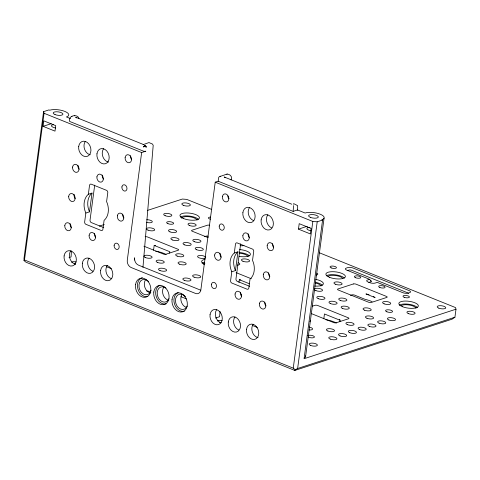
<?xml version="1.0" encoding="UTF-8"?>
<svg xmlns="http://www.w3.org/2000/svg" width="480" height="480" viewBox="0 0 480 480"><rect width="100%" height="100%" fill="white"/><g stroke="black" fill="none" stroke-linecap="round" stroke-linejoin="round"><path stroke-width="0.72" d="M71.418 250.956L71.082 256.92L69.036 257.586M74.424 198.06L74.592 195.078M297.648 210.264L297.654 205.656L293.712 203.634L293.376 204.198M142.962 267.408L153.204 145.344L152.49 144.072L148.974 142.572L143.112 144.66M220.038 311.496L219.606 316.704L215.514 318.036M231.084 179.904C232.674 176.664 230.166 174.36 227.118 174.024L219.216 176.778L218.658 177.576L218.16 181.218L215.226 182.178L200.862 289.818A5.898 4.464 71.9 0 1 195.57 293.46L131.118 267.51A5.898 4.464 71.9 0 1 127.284 260.202L141.648 152.556L145.8 151.206A1.968 0.69 7.6 0 1 143.058 150.99L69.63 121.434C67.83 115.59 77.274 113.472 78.954 118.338M70.572 118.614L66.426 116.946A10.806 3.786 7.6 0 0 64.782 111.39A10.806 3.786 7.6 0 0 49.704 110.214L48.948 109.908L43.572 111.66L24 258.348L24.042 260.616L26.04 262.242L294.816 370.434L452.106 319.164L454.926 317.226L456 309.198L455.52 307.578L319.398 252.786M24.042 260.616L24.48 259.962L44.052 113.274L43.572 111.66M43.074 126.336L43.806 120.864L55.728 125.664L54.996 131.136L43.074 126.336L51.15 123.708M85.842 213.03L84.66 221.898A1.968 1.488 71.9 0 0 85.938 224.334L101.142 230.454A1.968 1.488 71.9 0 0 102.906 229.242L104.088 220.374A15.522 11.748 71.9 0 0 106.59 201.618L107.772 192.75A1.968 1.488 71.9 0 0 106.494 190.314L91.296 184.194A1.968 1.488 71.9 0 0 89.532 185.412L88.344 194.28A15.522 11.748 71.9 0 0 85.842 213.03L89.508 211.836L92.01 193.086L88.344 194.28M94.71 185.118L90.036 220.146A1.968 1.488 71.9 0 0 91.314 222.582L103.752 227.592M134.316 260.028L134.61 257.814A5.898 4.464 71.9 0 0 138.444 265.122L200.82 290.232M153.552 250.218L154.188 245.43A15.522 5.436 7.6 0 1 155.64 245.61M169.632 253.086L169.812 251.718L154.188 245.43M231.786 271.776L230.604 280.644A1.968 1.488 71.9 0 0 231.876 283.08L247.08 289.2A1.968 1.488 71.9 0 0 248.844 287.988L250.026 279.12A15.522 11.748 71.9 0 0 252.528 260.364L253.71 251.496A1.968 1.488 71.9 0 0 252.438 249.06L237.234 242.94A1.968 1.488 71.9 0 0 235.47 244.152L234.288 253.02A15.522 11.748 71.9 0 0 231.786 271.776L235.446 270.582L237.948 251.826L234.288 253.02M240.648 243.864L235.974 278.892A1.968 1.488 71.9 0 0 237.252 281.328L249.69 286.332M238.956 282.432L239.322 279.696A15.522 5.436 7.6 0 1 240.774 279.876M218.16 181.218L293.106 211.386L293.604 205.614M298.47 229.14L299.202 223.668L311.118 228.462L310.392 233.94L298.47 229.14L307.218 226.29M454.926 317.226L297.636 368.49L295.248 369.78L293.25 368.148L312.822 221.46L215.226 182.178M297.636 368.49L317.208 221.802L322.584 220.05L304.08 358.71L456 309.198M305.562 356.862L324.06 218.202M323.814 318.756L324.45 313.968L340.074 320.256L339.894 321.624M226.902 174.402L227.118 174.024M74.526 115.842L74.736 115.5M294.816 370.434L295.248 369.78M99.306 226.122L104.274 224.502M147.576 210.39L182.364 199.05L186.75 199.392L211.752 209.46M204.528 236.628L205.926 236.172A1.968 0.69 7.6 0 1 208.23 236.244M293.106 211.386L297.498 209.952L305.1 213.012A10.806 3.786 7.6 0 1 320.178 214.188A10.806 3.786 7.6 0 1 321.822 219.744L322.584 220.05M369.624 279.324L367.548 279.996A3.93 1.374 7.6 0 0 367.44 281.676A11.43 4.002 7.6 0 0 369.666 282.63A3.93 1.374 7.6 0 0 375.15 283.056L377.226 282.378L402.762 292.662A3.93 1.374 7.6 0 0 407.514 293.25A12.936 4.53 7.6 0 0 409.716 292.614A3.93 1.374 7.6 0 0 409.116 290.592L353.172 268.074A3.93 1.374 7.6 0 0 348.426 267.48A12.936 4.53 7.6 0 0 346.224 268.122A3.93 1.374 7.6 0 0 346.824 270.144L369.624 279.324L371.196 281.106M368.826 282.432L370.902 281.76A1.962 0.684 7.7 0 0 370.596 280.746M312.336 306.186L315.054 305.304A1.968 0.69 7.6 0 1 317.79 305.52L348.198 317.754A1.968 0.69 7.6 0 1 348.498 318.768L336.282 322.746A1.968 0.69 7.6 0 1 333.54 322.53L311.43 313.632M350.466 295.374L351.864 294.918A1.968 0.69 7.6 0 1 354.606 295.128L365.22 299.4A15.522 5.436 7.6 0 1 372.024 301.668M71.514 116.55L72.012 116.418M220.038 176.334L220.536 176.202M312.822 221.46L317.208 221.802M143.256 144.438L75.63 117.192L76.77 117.96M291.786 204.222L224.154 176.976L225.294 177.744M44.052 113.274L141.648 152.556M208.188 237.648L192.294 231.252A1.968 0.69 7.6 0 1 192 230.238L207.384 225.228A1.968 0.69 7.6 0 1 209.694 225.294M236.118 272.64L251.316 278.76M239.322 279.696L249.51 283.8M143.928 246.21L163.278 253.998A1.968 0.69 7.6 0 0 166.02 254.214L178.23 250.23A1.968 0.69 7.6 0 0 177.936 249.222L147.528 236.982A1.968 0.69 7.6 0 0 145.158 236.688M106.554 266.748L111.39 268.698M180.906 296.676L186.432 298.902M252.492 325.494L257.328 327.438M24.48 259.962L293.25 368.148M71.334 227.652A4.128 3.126 71.9 0 1 70.182 223.692M75.228 198.462A4.128 3.126 71.9 0 1 74.076 194.496M79.122 169.266A4.128 3.126 71.9 0 1 77.97 165.306M95.658 237.444A4.128 3.126 71.9 0 1 94.5 233.484M103.446 179.058A4.128 3.126 71.9 0 1 102.294 175.098M123.876 218.04A4.128 3.126 71.9 0 1 122.718 214.08M131.664 159.654A4.128 3.126 71.9 0 1 130.512 155.694M75.654 264.228A7.86 5.946 71.9 0 1 70.02 258.798A7.86 5.946 71.9 0 1 70.776 250.848M92.826 271.254A7.86 5.946 71.9 0 1 89.022 258.192M111.066 278.598A7.86 5.946 71.9 0 1 107.262 265.53M90.264 154.758A7.86 5.946 71.9 0 1 84.624 149.328A7.86 5.946 71.9 0 1 85.386 141.378M108.504 162.102A7.86 5.946 71.9 0 1 102.864 156.672A7.86 5.946 71.9 0 1 103.626 148.722M271.614 227.874A7.86 5.946 71.9 0 1 267.81 214.806M253.374 220.53A7.86 5.946 71.9 0 1 249.57 207.462M258.078 337.656A7.86 5.946 71.9 0 1 252.444 332.226A7.86 5.946 71.9 0 1 253.206 324.276M238.764 330A7.86 5.946 71.9 0 1 234.96 316.932M220.524 322.656A7.86 5.946 71.9 0 1 216.72 309.588M228.96 198.822A4.128 3.126 71.9 0 1 227.778 195.894M273.708 247.59A4.128 3.126 71.9 0 1 272.556 243.63M269.814 276.786A4.128 3.126 71.9 0 1 268.662 272.826M265.92 305.976A4.128 3.126 71.9 0 1 264.768 302.016M249.384 237.804A4.128 3.126 71.9 0 1 248.232 233.844M241.596 296.184A4.128 3.126 71.9 0 1 240.444 292.224M221.166 257.202A4.128 3.126 71.9 0 1 220.014 253.242M235.446 270.582A15.522 11.748 71.9 0 1 237.948 251.826M89.508 211.836A15.522 11.748 71.9 0 1 92.01 193.086M305.622 355.872A10.806 3.786 7.6 0 1 304.776 357.726M307.698 335.676A3.54 1.236 7.6 0 1 312.864 335.742A3.54 1.236 7.6 0 1 313.446 337.71A3.54 1.236 7.6 0 1 308.082 336.96M221.142 322.806A3.24 1.134 7.6 0 1 219.498 322.524M217.614 321.084A3.24 1.134 7.6 0 1 222.09 320.736M146.658 291.054A3.24 1.134 7.6 0 1 150.822 292.194M75.204 264.066A3.24 1.134 7.6 0 1 74.364 263.958M71.676 262.338A3.24 1.134 7.6 0 1 76.152 261.99M210.33 219.198A3.24 1.134 7.6 0 1 208.41 217.902A3.24 1.134 7.6 0 1 210.462 217.104M309.144 327.108A4.128 1.446 7.6 0 1 312.612 328.986A4.128 1.446 7.6 0 1 308.964 329.97M205.404 258.018A4.128 1.446 7.6 0 1 198.828 257.712A4.128 1.446 7.6 0 1 199.848 255.474A4.128 1.446 7.6 0 1 205.728 257.31M146.748 219.72A4.128 1.446 7.6 0 1 152.322 221.76A4.128 1.446 7.6 0 1 146.574 222.39M243.93 245.538A4.128 1.446 7.6 0 1 240.114 245.622M317.01 273.15A4.128 1.446 7.6 0 1 316.128 275.082M310.2 320.712A4.128 1.446 7.6 0 1 309.876 321.42M238.314 262.764A4.128 1.446 7.6 0 1 237.234 265.128M241.5 295.998A4.128 1.446 7.6 0 1 241.572 294.894M95.31 236.856A4.128 1.446 7.6 0 1 95.634 236.148M239.628 249.558A9.828 3.438 7.6 0 1 250.434 254.346A9.828 3.438 7.6 0 1 239.202 256.386M204.636 264.402A9.828 3.438 7.6 0 1 204.954 259.326M315.768 279.366A9.828 3.438 7.6 0 1 323.394 283.83A9.828 3.438 7.6 0 1 314.712 286.074M155.64 251.19A15.522 5.436 7.6 0 1 166.134 254.508M325.902 319.722A15.522 5.436 7.6 0 1 336.396 323.046M399.294 305.19A9.828 3.438 7.6 0 1 408.438 304.188A9.828 3.438 7.6 0 1 417.306 307.434M401.082 305.676A7.86 2.754 7.6 0 1 409.41 305.028A7.86 2.754 7.6 0 1 415.974 308.232M326.328 275.814A9.828 3.438 7.6 0 1 335.466 274.818A9.828 3.438 7.6 0 1 344.34 278.064M328.11 276.306A7.86 2.754 7.6 0 1 335.424 275.502A7.86 2.754 7.6 0 1 342.522 278.1M315.378 282.282A9.828 3.438 7.6 0 1 322.356 285.228M315.12 282.942A7.86 2.754 7.6 0 1 321.024 286.026M203.28 264.276A7.86 2.754 7.6 0 1 204.906 263.154M180.384 217.074A9.828 3.438 7.6 0 1 189.528 216.072A9.828 3.438 7.6 0 1 198.396 219.318M181.602 218.19A7.86 2.754 7.6 0 1 189.48 216.762A7.86 2.754 7.6 0 1 197.064 220.116M239.238 252.48A9.828 3.438 7.6 0 1 249.384 255.858M239.454 253.194A7.86 2.754 7.6 0 1 248.052 256.656M202.068 263.16A9.828 3.438 7.6 0 1 204.564 262.242M369.048 294.75A15.522 5.436 7.6 0 0 365.946 293.928L375.132 297.624A15.522 5.436 7.6 0 0 373.422 296.538M339.444 319.35A15.522 5.436 7.6 0 1 340.074 320.256M347.238 270.684A1.968 0.69 7.6 0 1 347.502 270.558L348.966 270.084A1.968 0.69 7.6 0 1 351.708 270.294L407.652 292.812A1.968 0.69 7.6 0 1 408.354 293.544M55.62 127.974A4.914 1.722 7.6 0 1 51.63 126.21A4.914 1.722 7.6 0 1 53.484 124.614M311.016 230.778A4.914 1.722 7.6 0 1 306.912 228.774A4.914 1.722 7.6 0 1 309.996 227.328M150.582 292.962A7.86 5.946 71.9 0 1 144.942 287.532A7.86 5.946 71.9 0 1 145.704 279.582M168.822 300.306A7.86 5.946 71.9 0 1 163.182 294.876A7.86 5.946 71.9 0 1 163.944 286.926M185.994 307.332A7.86 5.946 71.9 0 1 182.19 294.27M151.08 290.172A7.86 5.946 71.9 0 1 142.926 293.754A7.86 5.946 71.9 0 1 139.644 282.48A7.86 5.946 71.9 0 1 148.56 281.52M184.338 311.22A9.828 7.434 71.9 0 1 174.528 304.11A9.828 7.434 71.9 0 1 178.23 292.56M187.212 306.042A7.86 5.946 71.9 0 1 178.596 307.806A7.86 5.946 71.9 0 1 176.496 296.484A7.86 5.946 71.9 0 1 185.478 296.688M166.098 303.876A9.828 7.434 71.9 0 1 156.288 296.766A9.828 7.434 71.9 0 1 159.99 285.216M168.972 298.698A7.86 5.946 71.9 0 1 160.836 300.858A7.86 5.946 71.9 0 1 157.728 290.19A7.86 5.946 71.9 0 1 165.864 288.03M147.852 296.532A9.828 7.434 71.9 0 1 137.916 289.014A9.828 7.434 71.9 0 1 142.362 277.674M144.054 146.37L143.628 147.036L144.66 145.47L144.054 146.118L145.992 146.52L146.274 147.246L145.374 145.524L145.992 146.268L145.536 146.88L144.054 146.37M353.328 283.968L337.938 288.984A1.968 0.69 7.6 0 0 338.238 289.992L368.64 302.232A1.968 0.69 7.6 0 0 371.382 302.448L386.772 297.432A1.968 0.69 7.6 0 0 386.472 296.424L356.064 284.184A1.968 0.69 7.6 0 0 353.328 283.968M121.926 186.912A3.24 2.454 71.9 0 0 125.34 191.034A3.24 2.454 71.9 0 0 126.036 185.82A3.24 2.454 71.9 0 0 121.926 186.912M114.138 245.298A3.24 2.454 71.9 0 0 117.552 249.42A3.24 2.454 71.9 0 0 118.248 244.206A3.24 2.454 71.9 0 0 114.138 245.298M219.222 226.08A3.24 2.454 71.9 0 0 222.636 230.196A3.24 2.454 71.9 0 0 223.332 224.982A3.24 2.454 71.9 0 0 219.222 226.08M211.428 284.46A3.24 2.454 71.9 0 0 214.842 288.582A3.24 2.454 71.9 0 0 215.538 283.368A3.24 2.454 71.9 0 0 211.428 284.46M64.806 225.444A4.128 3.126 71.9 0 0 69.15 230.688A4.128 3.126 71.9 0 0 70.038 224.052A4.128 3.126 71.9 0 0 64.806 225.444M68.7 196.248A4.128 3.126 71.9 0 0 73.044 201.498A4.128 3.126 71.9 0 0 73.932 194.862A4.128 3.126 71.9 0 0 68.7 196.248M72.594 167.058A4.128 3.126 71.9 0 0 76.944 172.302A4.128 3.126 71.9 0 0 77.826 165.666A4.128 3.126 71.9 0 0 72.594 167.058M89.13 235.23A4.128 3.126 71.9 0 0 93.474 240.48A4.128 3.126 71.9 0 0 94.362 233.844A4.128 3.126 71.9 0 0 89.13 235.23M96.918 176.85A4.128 3.126 71.9 0 0 101.268 182.094A4.128 3.126 71.9 0 0 102.15 175.458A4.128 3.126 71.9 0 0 96.918 176.85M117.348 215.832A4.128 3.126 71.9 0 0 121.692 221.076A4.128 3.126 71.9 0 0 122.58 214.44A4.128 3.126 71.9 0 0 117.348 215.832M125.136 157.446A4.128 3.126 71.9 0 0 129.486 162.696A4.128 3.126 71.9 0 0 130.368 156.054A4.128 3.126 71.9 0 0 125.136 157.446M214.644 254.994A4.128 3.126 71.9 0 0 218.988 260.238A4.128 3.126 71.9 0 0 219.87 253.602A4.128 3.126 71.9 0 0 214.644 254.994M222.432 196.608A4.128 3.126 71.9 0 0 226.776 201.858A4.128 3.126 71.9 0 0 227.664 195.222A4.128 3.126 71.9 0 0 222.432 196.608M235.068 293.976A4.128 3.126 71.9 0 0 239.418 299.22A4.128 3.126 71.9 0 0 240.3 292.584A4.128 3.126 71.9 0 0 235.068 293.976M242.862 235.59A4.128 3.126 71.9 0 0 247.206 240.84A4.128 3.126 71.9 0 0 248.088 234.204A4.128 3.126 71.9 0 0 242.862 235.59M259.392 303.768A4.128 3.126 71.9 0 0 263.736 309.012A4.128 3.126 71.9 0 0 264.624 302.376A4.128 3.126 71.9 0 0 259.392 303.768M263.286 274.572A4.128 3.126 71.9 0 0 267.636 279.822A4.128 3.126 71.9 0 0 268.518 273.186A4.128 3.126 71.9 0 0 263.286 274.572M267.18 245.382A4.128 3.126 71.9 0 0 271.53 250.626A4.128 3.126 71.9 0 0 272.412 243.99A4.128 3.126 71.9 0 0 267.18 245.382M64.104 255.918A7.86 5.946 71.9 0 0 72.384 265.908A7.86 5.946 71.9 0 0 74.07 253.272A7.86 5.946 71.9 0 0 64.104 255.918M82.344 263.262A7.86 5.946 71.9 0 0 90.624 273.252A7.86 5.946 71.9 0 0 92.31 260.61A7.86 5.946 71.9 0 0 82.344 263.262M100.59 270.606A7.86 5.946 71.9 0 0 108.864 280.596A7.86 5.946 71.9 0 0 110.55 267.954A7.86 5.946 71.9 0 0 100.59 270.606M210.042 314.664A7.86 5.946 71.9 0 0 218.322 324.654A7.86 5.946 71.9 0 0 220.008 312.012A7.86 5.946 71.9 0 0 210.042 314.664M228.288 322.008A7.86 5.946 71.9 0 0 236.562 331.998A7.86 5.946 71.9 0 0 238.248 319.356A7.86 5.946 71.9 0 0 228.288 322.008M246.528 329.346A7.86 5.946 71.9 0 0 254.808 339.342A7.86 5.946 71.9 0 0 256.494 326.7A7.86 5.946 71.9 0 0 246.528 329.346M78.708 146.448A7.86 5.946 71.9 0 0 86.988 156.438A7.86 5.946 71.9 0 0 88.674 143.802A7.86 5.946 71.9 0 0 78.708 146.448M96.954 153.792A7.86 5.946 71.9 0 0 105.228 163.782A7.86 5.946 71.9 0 0 106.914 151.146A7.86 5.946 71.9 0 0 96.954 153.792M242.892 212.538A7.86 5.946 71.9 0 0 251.172 222.528A7.86 5.946 71.9 0 0 252.858 209.886A7.86 5.946 71.9 0 0 242.892 212.538M261.132 219.876A7.86 5.946 71.9 0 0 269.412 229.872A7.86 5.946 71.9 0 0 271.098 217.23A7.86 5.946 71.9 0 0 261.132 219.876M172.038 299.364A9.828 7.434 71.9 0 0 182.388 311.856A9.828 7.434 71.9 0 0 184.494 296.052A9.828 7.434 71.9 0 0 172.038 299.364M153.798 292.02A9.828 7.434 71.9 0 0 164.142 304.512A9.828 7.434 71.9 0 0 166.254 288.708A9.828 7.434 71.9 0 0 153.798 292.02M135.552 284.676A9.828 7.434 71.9 0 0 145.902 297.168A9.828 7.434 71.9 0 0 148.008 281.37A9.828 7.434 71.9 0 0 135.552 284.676M167.958 223.68A3.54 1.236 7.6 0 0 173.628 223.56A3.54 1.236 7.6 0 0 168.888 221.652A3.54 1.236 7.6 0 0 167.958 223.68M386.874 311.796A3.54 1.236 7.6 0 0 392.538 311.676A3.54 1.236 7.6 0 0 387.798 309.768A3.54 1.236 7.6 0 0 386.874 311.796M404.202 297.288A3.24 1.134 7.6 0 0 409.398 297.174A3.24 1.134 7.6 0 0 405.054 295.428A3.24 1.134 7.6 0 0 404.202 297.288M379.878 287.496A3.24 1.134 7.6 0 0 385.074 287.388A3.24 1.134 7.6 0 0 380.73 285.636A3.24 1.134 7.6 0 0 379.878 287.496M355.554 277.704A3.24 1.134 7.6 0 0 360.75 277.596A3.24 1.134 7.6 0 0 356.406 275.844A3.24 1.134 7.6 0 0 355.554 277.704M331.23 267.912A3.24 1.134 7.6 0 0 336.426 267.804A3.24 1.134 7.6 0 0 332.082 266.058A3.24 1.134 7.6 0 0 331.23 267.912M310.74 345.468A4.128 1.446 7.6 0 0 317.352 345.33A4.128 1.446 7.6 0 0 311.82 343.104A4.128 1.446 7.6 0 0 310.74 345.468M160.014 270.564A4.128 1.446 7.6 0 0 166.626 270.426A4.128 1.446 7.6 0 0 161.1 268.2A4.128 1.446 7.6 0 0 160.014 270.564M184.338 280.356A4.128 1.446 7.6 0 0 190.95 280.212A4.128 1.446 7.6 0 0 185.418 277.992A4.128 1.446 7.6 0 0 184.338 280.356M330.276 339.102A4.128 1.446 7.6 0 0 336.888 338.958A4.128 1.446 7.6 0 0 331.362 336.732A4.128 1.446 7.6 0 0 330.276 339.102M179.556 264.198A4.128 1.446 7.6 0 0 186.168 264.054A4.128 1.446 7.6 0 0 180.636 261.828A4.128 1.446 7.6 0 0 179.556 264.198M349.818 332.73A4.128 1.446 7.6 0 0 356.43 332.592A4.128 1.446 7.6 0 0 350.898 330.366A4.128 1.446 7.6 0 0 349.818 332.73M369.36 326.364A4.128 1.446 7.6 0 0 375.972 326.22A4.128 1.446 7.6 0 0 370.44 323.994A4.128 1.446 7.6 0 0 369.36 326.364M169.986 231.876A4.128 1.446 7.6 0 0 176.598 231.738A4.128 1.446 7.6 0 0 171.066 229.512A4.128 1.446 7.6 0 0 169.986 231.876M194.31 241.668A4.128 1.446 7.6 0 0 200.922 241.53A4.128 1.446 7.6 0 0 195.39 239.304A4.128 1.446 7.6 0 0 194.31 241.668M242.958 261.252A4.128 1.446 7.6 0 0 249.57 261.108A4.128 1.446 7.6 0 0 244.038 258.882A4.128 1.446 7.6 0 0 242.958 261.252M315.924 290.622A4.128 1.446 7.6 0 0 322.536 290.478A4.128 1.446 7.6 0 0 317.01 288.258A4.128 1.446 7.6 0 0 315.924 290.622M340.248 300.414A4.128 1.446 7.6 0 0 346.86 300.27A4.128 1.446 7.6 0 0 341.334 298.044A4.128 1.446 7.6 0 0 340.248 300.414M364.572 310.206A4.128 1.446 7.6 0 0 371.184 310.062A4.128 1.446 7.6 0 0 365.658 307.836A4.128 1.446 7.6 0 0 364.572 310.206M388.896 319.992A4.128 1.446 7.6 0 0 395.508 319.854A4.128 1.446 7.6 0 0 389.976 317.628A4.128 1.446 7.6 0 0 388.896 319.992M165.204 215.718A4.128 1.446 7.6 0 0 171.816 215.58A4.128 1.446 7.6 0 0 166.284 213.354A4.128 1.446 7.6 0 0 165.204 215.718M189.528 225.51A4.128 1.446 7.6 0 0 196.14 225.366A4.128 1.446 7.6 0 0 190.608 223.14A4.128 1.446 7.6 0 0 189.528 225.51M335.466 284.256A4.128 1.446 7.6 0 0 342.078 284.112A4.128 1.446 7.6 0 0 336.546 281.886A4.128 1.446 7.6 0 0 335.466 284.256M384.114 303.834A4.128 1.446 7.6 0 0 390.726 303.696A4.128 1.446 7.6 0 0 385.194 301.47A4.128 1.446 7.6 0 0 384.114 303.834M408.438 313.626A4.128 1.446 7.6 0 0 415.05 313.482A4.128 1.446 7.6 0 0 409.518 311.256A4.128 1.446 7.6 0 0 408.438 313.626M148.056 230.166A4.128 1.446 7.6 0 0 154.668 230.028A4.128 1.446 7.6 0 0 149.136 227.802A4.128 1.446 7.6 0 0 148.056 230.166M172.38 239.958A4.128 1.446 7.6 0 0 178.992 239.814A4.128 1.446 7.6 0 0 173.46 237.588A4.128 1.446 7.6 0 0 172.38 239.958M157.626 262.488A4.128 1.446 7.6 0 0 164.232 262.344A4.128 1.446 7.6 0 0 158.706 260.118A4.128 1.446 7.6 0 0 157.626 262.488M177.162 256.116A4.128 1.446 7.6 0 0 183.774 255.978A4.128 1.446 7.6 0 0 178.242 253.752A4.128 1.446 7.6 0 0 177.162 256.116M196.704 249.75A4.128 1.446 7.6 0 0 203.316 249.606A4.128 1.446 7.6 0 0 197.784 247.38A4.128 1.446 7.6 0 0 196.704 249.75M318.318 298.704A4.128 1.446 7.6 0 0 324.93 298.56A4.128 1.446 7.6 0 0 319.398 296.334A4.128 1.446 7.6 0 0 318.318 298.704M342.642 308.49A4.128 1.446 7.6 0 0 349.254 308.352A4.128 1.446 7.6 0 0 343.722 306.126A4.128 1.446 7.6 0 0 342.642 308.49M327.888 331.02A4.128 1.446 7.6 0 0 334.5 330.876A4.128 1.446 7.6 0 0 328.968 328.656A4.128 1.446 7.6 0 0 327.888 331.02M347.424 324.654A4.128 1.446 7.6 0 0 354.036 324.51A4.128 1.446 7.6 0 0 348.51 322.284A4.128 1.446 7.6 0 0 347.424 324.654M366.966 318.282A4.128 1.446 7.6 0 0 373.578 318.144A4.128 1.446 7.6 0 0 368.046 315.918A4.128 1.446 7.6 0 0 366.966 318.282M194.106 277.17A4.128 1.446 7.6 0 0 200.718 277.032A4.128 1.446 7.6 0 0 195.192 274.806A4.128 1.446 7.6 0 0 194.106 277.17M145.464 257.592A4.128 1.446 7.6 0 0 152.076 257.448A4.128 1.446 7.6 0 0 146.544 255.222A4.128 1.446 7.6 0 0 145.464 257.592M184.542 244.854A4.128 1.446 7.6 0 0 191.154 244.71A4.128 1.446 7.6 0 0 185.622 242.484A4.128 1.446 7.6 0 0 184.542 244.854M330.48 303.594A4.128 1.446 7.6 0 0 337.092 303.456A4.128 1.446 7.6 0 0 331.56 301.23A4.128 1.446 7.6 0 0 330.48 303.594M340.05 335.916A4.128 1.446 7.6 0 0 346.662 335.772A4.128 1.446 7.6 0 0 341.13 333.546A4.128 1.446 7.6 0 0 340.05 335.916M359.586 329.544A4.128 1.446 7.6 0 0 366.198 329.406A4.128 1.446 7.6 0 0 360.672 327.18A4.128 1.446 7.6 0 0 359.586 329.544M379.128 323.178A4.128 1.446 7.6 0 0 385.74 323.04A4.128 1.446 7.6 0 0 380.208 320.814A4.128 1.446 7.6 0 0 379.128 323.178M183.594 218.586A9.828 3.438 7.6 0 0 199.332 218.25A9.828 3.438 7.6 0 0 186.168 212.952A9.828 3.438 7.6 0 0 183.594 218.586M402.504 306.702A9.828 3.438 7.6 0 0 418.242 306.366A9.828 3.438 7.6 0 0 405.078 301.062A9.828 3.438 7.6 0 0 402.504 306.702M329.532 277.326A9.828 3.438 7.6 0 0 345.276 276.99A9.828 3.438 7.6 0 0 332.106 271.692A9.828 3.438 7.6 0 0 329.532 277.326M438.816 308.154A4.326 1.512 7.6 0 0 445.746 308.004A4.326 1.512 7.6 0 0 439.95 305.67A4.326 1.512 7.6 0 0 438.816 308.154M183.426 205.35A4.326 1.512 7.6 0 0 190.35 205.2A4.326 1.512 7.6 0 0 184.56 202.872A4.326 1.512 7.6 0 0 183.426 205.35M55.014 114.57A4.914 1.722 7.6 0 0 62.886 114.408A4.914 1.722 7.6 0 0 56.304 111.756A4.914 1.722 7.6 0 0 55.014 114.57M310.41 217.374A4.914 1.722 7.6 0 0 318.282 217.206A4.914 1.722 7.6 0 0 311.7 214.56A4.914 1.722 7.6 0 0 310.41 217.374"/></g></svg>
